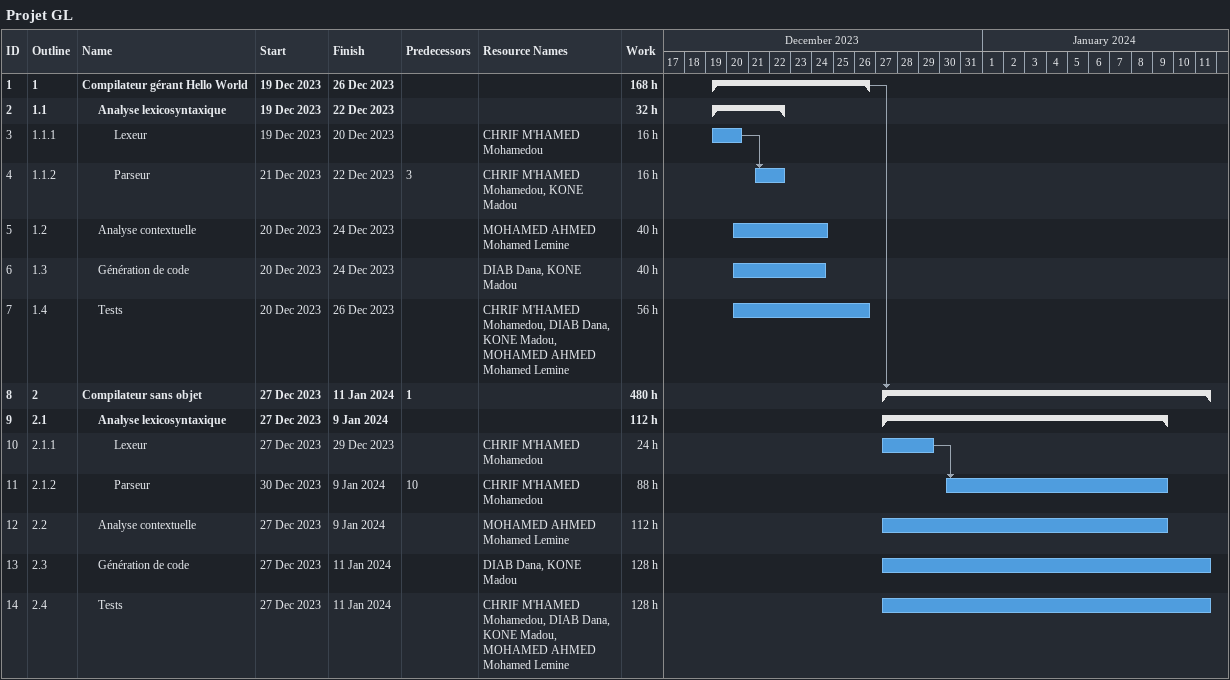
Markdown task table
Projet GL

| ID | WBS | Task | Start | Finish | Predecessors | Resources | Work (h) |
|---|---|---|---|---|---|---|---|
| 1 | 1 | **Compilateur gérant Hello World** | 2023-12-19 | 2023-12-26 |  |  | 168 |
| 2 | 1.1 | **Analyse lexicosyntaxique** | 2023-12-19 | 2023-12-22 |  |  | 32 |
| 3 | 1.1.1 | Lexeur | 2023-12-19 | 2023-12-20 |  | CHRIF M'HAMED Mohamedou | 16 |
| 4 | 1.1.2 | Parseur | 2023-12-21 | 2023-12-22 | 3 | CHRIF M'HAMED Mohamedou, KONE Madou | 16 |
| 5 | 1.2 | Analyse contextuelle | 2023-12-20 | 2023-12-24 |  | MOHAMED AHMED Mohamed Lemine | 40 |
| 6 | 1.3 | Génération de code | 2023-12-20 | 2023-12-24 |  | DIAB Dana, KONE Madou | 40 |
| 7 | 1.4 | Tests | 2023-12-20 | 2023-12-26 |  | CHRIF M'HAMED Mohamedou, DIAB Dana, KONE Madou, MOHAMED AHMED Mohamed Lemine | 56 |
| 8 | 2 | **Compilateur sans objet** | 2023-12-27 | 2024-01-11 | 1 |  | 480 |
| 9 | 2.1 | **Analyse lexicosyntaxique** | 2023-12-27 | 2024-01-09 |  |  | 112 |
| 10 | 2.1.1 | Lexeur | 2023-12-27 | 2023-12-29 |  | CHRIF M'HAMED Mohamedou | 24 |
| 11 | 2.1.2 | Parseur | 2023-12-30 | 2024-01-09 | 10 | CHRIF M'HAMED Mohamedou | 88 |
| 12 | 2.2 | Analyse contextuelle | 2023-12-27 | 2024-01-09 |  | MOHAMED AHMED Mohamed Lemine | 112 |
| 13 | 2.3 | Génération de code | 2023-12-27 | 2024-01-11 |  | DIAB Dana, KONE Madou | 128 |
| 14 | 2.4 | Tests | 2023-12-27 | 2024-01-11 |  | CHRIF M'HAMED Mohamedou, DIAB Dana, KONE Madou, MOHAMED AHMED Mohamed Lemine | 128 |
